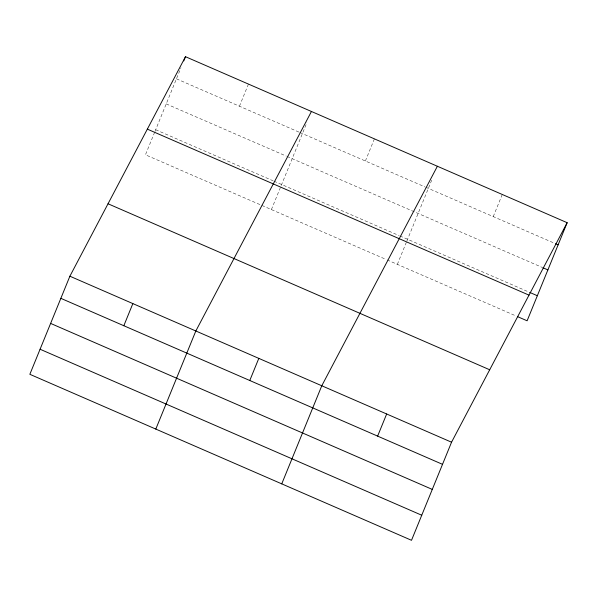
<?xml version="1.0" encoding="UTF-8"?>
<svg xmlns="http://www.w3.org/2000/svg" width="597" height="597" viewBox="0 0 597 597"><rect width="100%" height="100%" fill="white"/><g stroke="black" fill="none" stroke-linecap="round" stroke-linejoin="round"><path stroke-width="0.45" stroke-dasharray="2.98 2.24" d="M154.66 132.235L145.452 154.795L386.289 259.538M155.004 131.4L180.973 67.759M239.434 106.214L248.464 84.087M271.404 209.577L306.918 122.542M365.379 160.996L374.409 138.862M397.348 264.352L406.557 241.792M406.9 240.957L432.519 178.167M493.234 216.607L502.271 194.473M176.458 78.826L299 132.124M299.851 132.497L424.952 186.906M425.803 187.271L554.703 243.337M166.227 103.9L286.217 156.086M287.067 156.451L541.912 267.292M155.683 129.728L273.12 180.801M273.978 181.175L399.072 235.584M399.923 235.949L528.808 292.008M387.14 259.911L516.017 315.962"/><path stroke-width="0.9" d="M69.886 276.21L29.85 374.304L411.512 540.3L451.548 442.205L567.15 222.696L185.488 56.7L69.886 276.21L451.548 442.205M183.749 60.954L185.488 56.7M123.825 325.731L132.855 303.597M155.802 429.086L195.831 330.984L311.44 111.475M249.777 380.505L258.807 358.379M281.747 483.861L321.783 385.766L437.385 166.257M377.632 436.116L386.662 413.982M567.15 222.696L527.114 320.79L517.726 316.708M555.561 243.71L558.12 244.822M542.763 267.665L547.889 269.896M529.666 292.381L537.345 295.724M147.34 129.139L529.002 295.134M108.035 203.771L489.697 369.767M60.849 298.336L442.511 464.332M50.618 323.41L432.28 489.406M40.081 349.238L421.743 515.233"/></g></svg>
